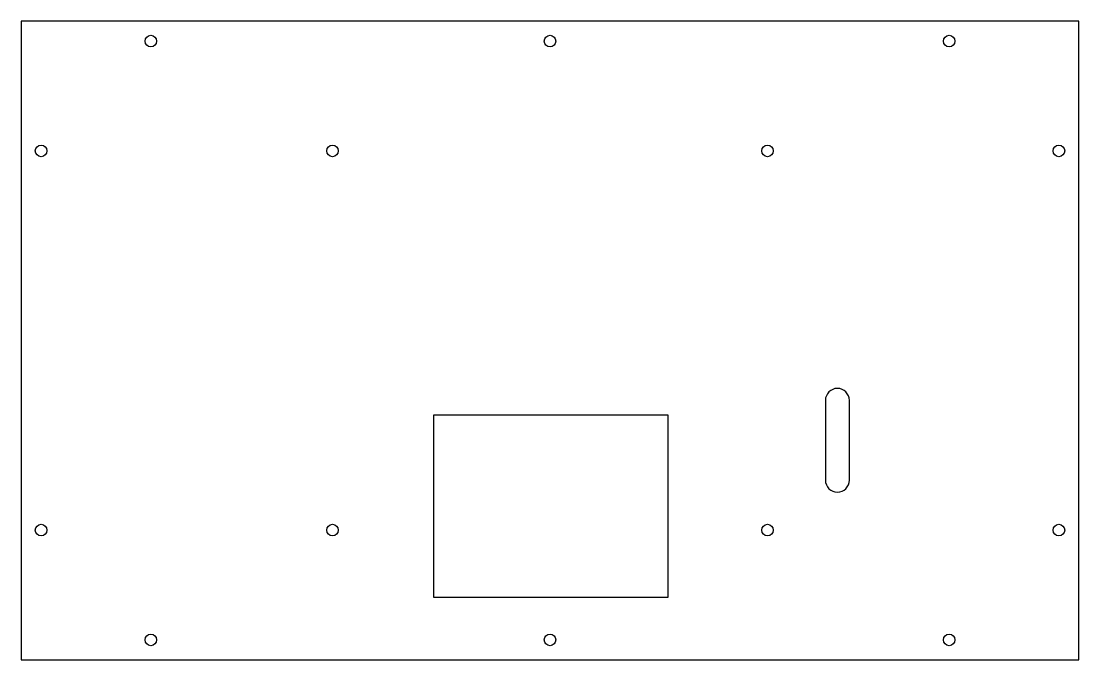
# Model space of a CAD drawing. Header units: millimetres. Extents: x -510 to 20, y 0 to 320.
import ezdxf

# ---------------------------------------------------------------- set-up
doc = ezdxf.new("R2010")
doc.units = ezdxf.units.MM
doc.layers.get('0').update_dxf_attribs({"linetype": 'CONTINUOUS'})

msp = doc.modelspace()

# ---------------------------------------------------------------- linework, layer by layer
for points in [[(-510, 320), (-510, 0), (20, 0), (20, 320)], [(-303.25, 122.75), (-186, 122.75), (-186, 31.25), (-303.25, 31.25)]]:
    msp.add_lwpolyline(points, close=True)
msp.add_lwpolyline([(-107, 90, 1), (-95, 90), (-95, 130, 1), (-107, 130)], format="xyb", close=True)
for centre in [(-445, 310), (-245, 310), (-45, 310), (-500, 255), (-354, 255), (-136, 255), (10, 255), (-500, 65), (-354, 65), (-136, 65), (10, 65), (-445, 10), (-245, 10), (-45, 10)]:
    msp.add_circle(centre, 2.9)

doc.saveas('drawing.dxf')
